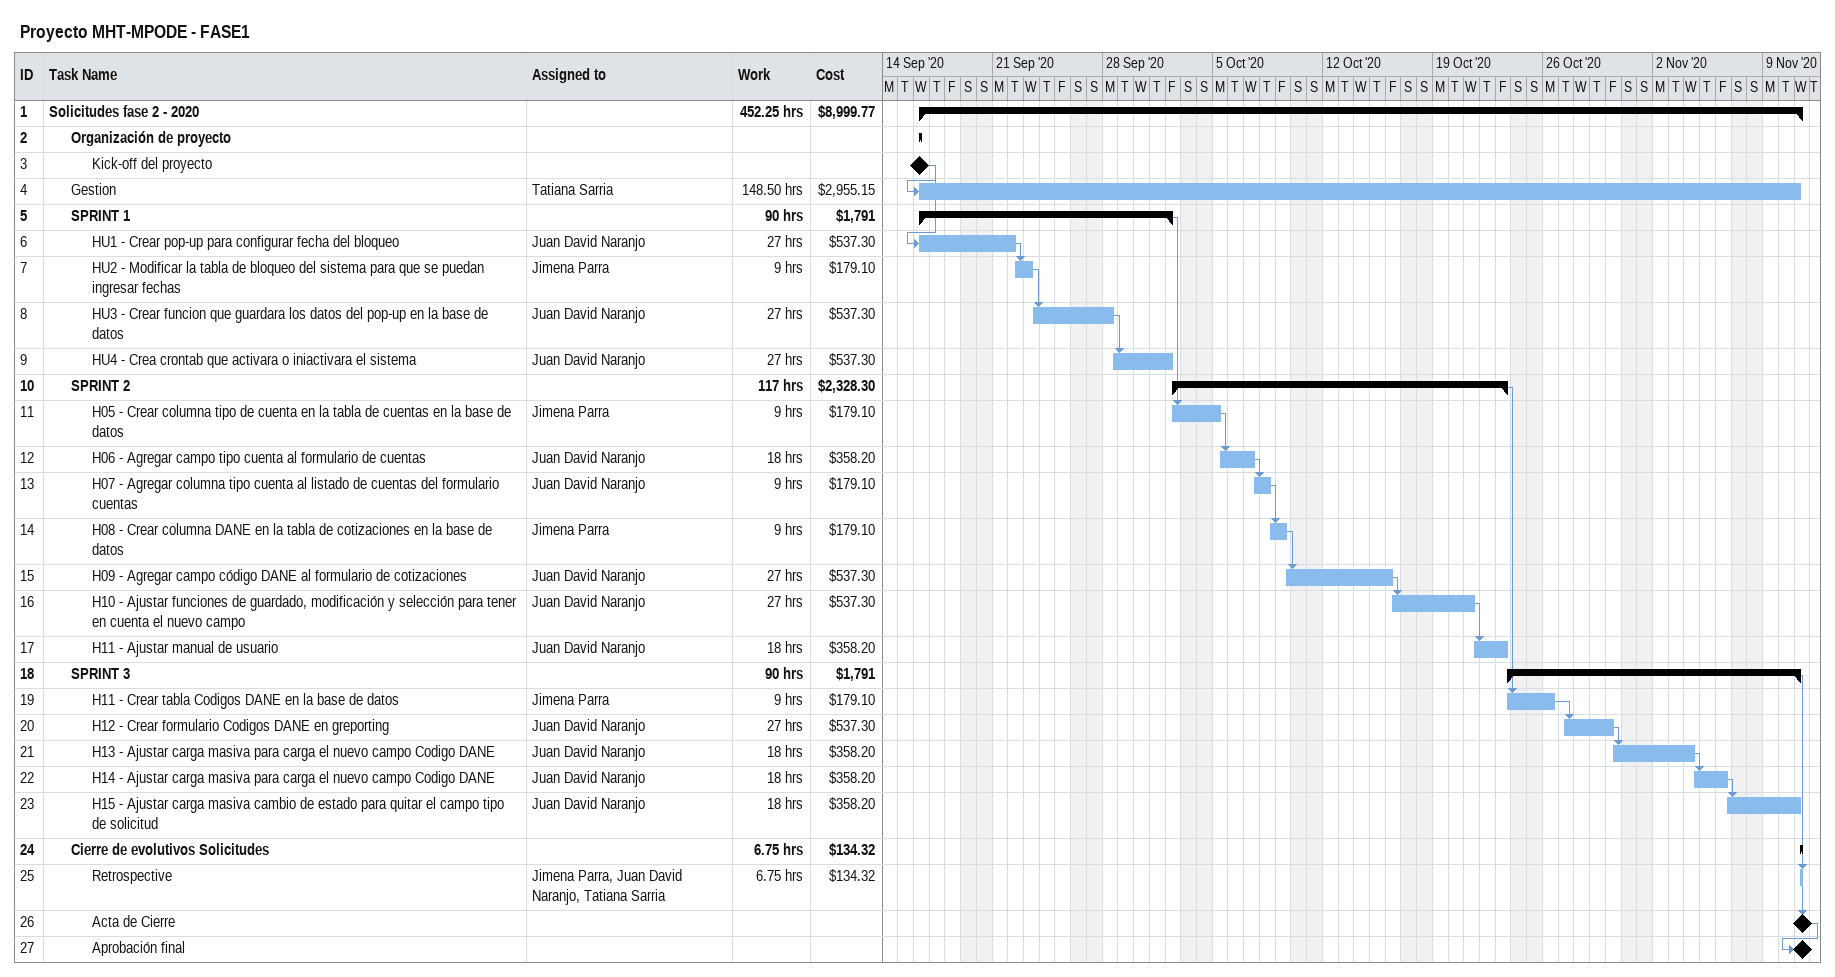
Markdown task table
Proyecto MHT-MPODE - FASE1

| ID | Level | Task | Start | Finish | Predecessors | Resources | Work (h) | Cost ($) |
|---|---|---|---|---|---|---|---|---|
| 1 | 1 | **Solicitudes fase 2 - 2020** | 2020-09-16 | 2020-11-11 |  |  | 452.25 | 8999.77 |
| 2 | 2 | **Organización de proyecto** | 2020-09-16 | 2020-09-16 |  |  |  |  |
| 3 | 3 | Kick-off del proyecto (milestone) | 2020-09-16 | 2020-09-16 |  |  |  |  |
| 4 | 2 | Gestion | 2020-09-16 | 2020-11-11 | 3 | Tatiana Sarria | 148.50 | 2955.15 |
| 5 | 2 | **SPRINT 1** | 2020-09-16 | 2020-10-02 |  |  | 90 | 1791 |
| 6 | 3 | HU1 - Crear pop-up para configurar fecha del bloqueo | 2020-09-16 | 2020-09-22 | 3 | Juan David Naranjo | 27 | 537.30 |
| 7 | 3 | HU2 - Modificar la tabla de bloqueo del sistema para que se puedan ingresar fechas | 2020-09-22 | 2020-09-23 | 6 | Jimena Parra | 9 | 179.10 |
| 8 | 3 | HU3 - Crear funcion que guardara los datos del pop-up en la base de datos | 2020-09-23 | 2020-09-28 | 7 | Juan David Naranjo | 27 | 537.30 |
| 9 | 3 | HU4 - Crea crontab que activara o iniactivara el sistema | 2020-09-28 | 2020-10-02 | 8 | Juan David Naranjo | 27 | 537.30 |
| 10 | 2 | **SPRINT 2** | 2020-10-02 | 2020-10-23 |  |  | 117 | 2328.30 |
| 11 | 3 | H05 - Crear columna tipo de cuenta en la tabla de cuentas en la base de datos | 2020-10-02 | 2020-10-05 | 5 | Jimena Parra | 9 | 179.10 |
| 12 | 3 | H06 - Agregar campo tipo cuenta al formulario de cuentas | 2020-10-05 | 2020-10-07 | 11 | Juan David Naranjo | 18 | 358.20 |
| 13 | 3 | H07 - Agregar columna tipo cuenta al listado de cuentas del formulario cuentas | 2020-10-07 | 2020-10-08 | 12 | Juan David Naranjo | 9 | 179.10 |
| 14 | 3 | H08 - Crear columna DANE en la tabla de cotizaciones en la base de datos | 2020-10-08 | 2020-10-09 | 13 | Jimena Parra | 9 | 179.10 |
| 15 | 3 | H09 - Agregar campo código DANE al formulario de cotizaciones | 2020-10-09 | 2020-10-16 | 14 | Juan David Naranjo | 27 | 537.30 |
| 16 | 3 | H10 - Ajustar funciones de guardado, modificación y selección para tener en cuenta el nuevo campo | 2020-10-16 | 2020-10-21 | 15 | Juan David Naranjo | 27 | 537.30 |
| 17 | 3 | H11 - Ajustar manual de usuario | 2020-10-21 | 2020-10-23 | 16 | Juan David Naranjo | 18 | 358.20 |
| 18 | 2 | **SPRINT 3** | 2020-10-23 | 2020-11-11 |  |  | 90 | 1791 |
| 19 | 3 | H11 - Crear tabla Codigos DANE en la base de datos | 2020-10-23 | 2020-10-26 | 10 | Jimena Parra | 9 | 179.10 |
| 20 | 3 | H12 - Crear formulario Codigos DANE en greporting | 2020-10-27 | 2020-10-30 | 19 | Juan David Naranjo | 27 | 537.30 |
| 21 | 3 | H13 - Ajustar carga masiva para carga el nuevo campo Codigo DANE | 2020-10-30 | 2020-11-04 | 20 | Juan David Naranjo | 18 | 358.20 |
| 22 | 3 | H14 - Ajustar carga masiva para carga el nuevo campo Codigo DANE | 2020-11-04 | 2020-11-06 | 21 | Juan David Naranjo | 18 | 358.20 |
| 23 | 3 | H15 - Ajustar carga masiva cambio de estado para quitar el campo tipo de solicitud | 2020-11-06 | 2020-11-11 | 22 | Juan David Naranjo | 18 | 358.20 |
| 24 | 2 | **Cierre de evolutivos Solicitudes** | 2020-11-11 | 2020-11-11 |  |  | 6.75 | 134.32 |
| 25 | 3 | Retrospective | 2020-11-11 | 2020-11-11 | 18 | Jimena Parra, Juan David Naranjo, Tatiana Sarria | 6.75 | 134.32 |
| 26 | 3 | Acta de Cierre (milestone) | 2020-11-11 | 2020-11-11 | 25 |  |  |  |
| 27 | 3 | Aprobación final (milestone) | 2020-11-11 | 2020-11-11 | 26 |  |  |  |
